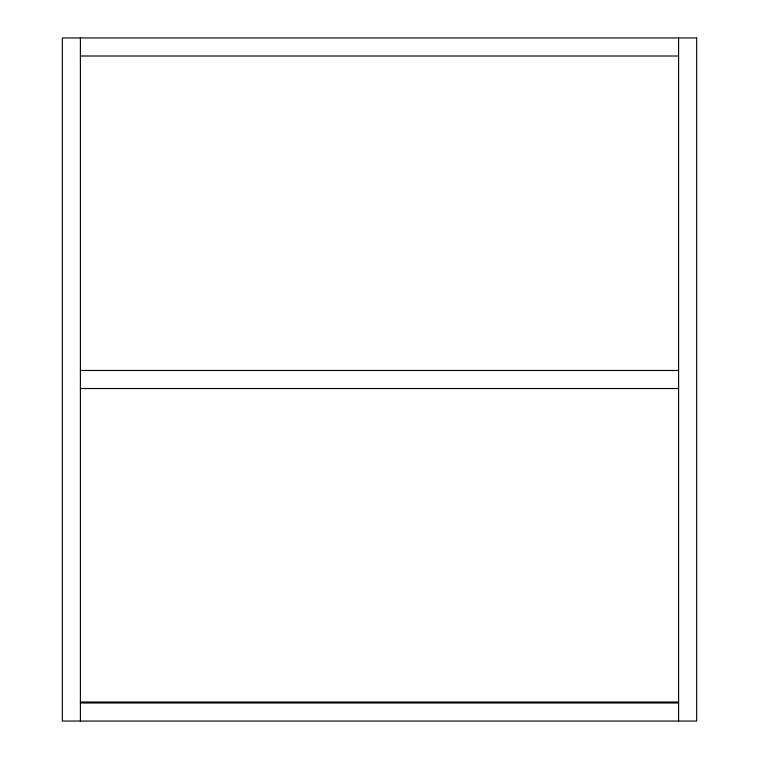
<?xml version="1.0" encoding="UTF-8"?>
<svg xmlns="http://www.w3.org/2000/svg" width="759" height="759" viewBox="0 0 759 759"><rect width="100%" height="100%" fill="white"/><g stroke="black" fill="none" stroke-linecap="round" stroke-linejoin="round"><path stroke-width="1.14" d="M80.397 56.005L678.603 56.005M80.397 370.477L678.603 370.477M80.397 388.523L678.603 388.523M80.397 702.018L678.603 702.018M80.397 702.995L678.603 702.995M678.603 37.95L678.603 721.05M80.397 37.95L80.397 721.05M696.658 37.95L62.342 37.95L62.342 721.05L696.658 721.05L696.658 37.95"/></g></svg>
